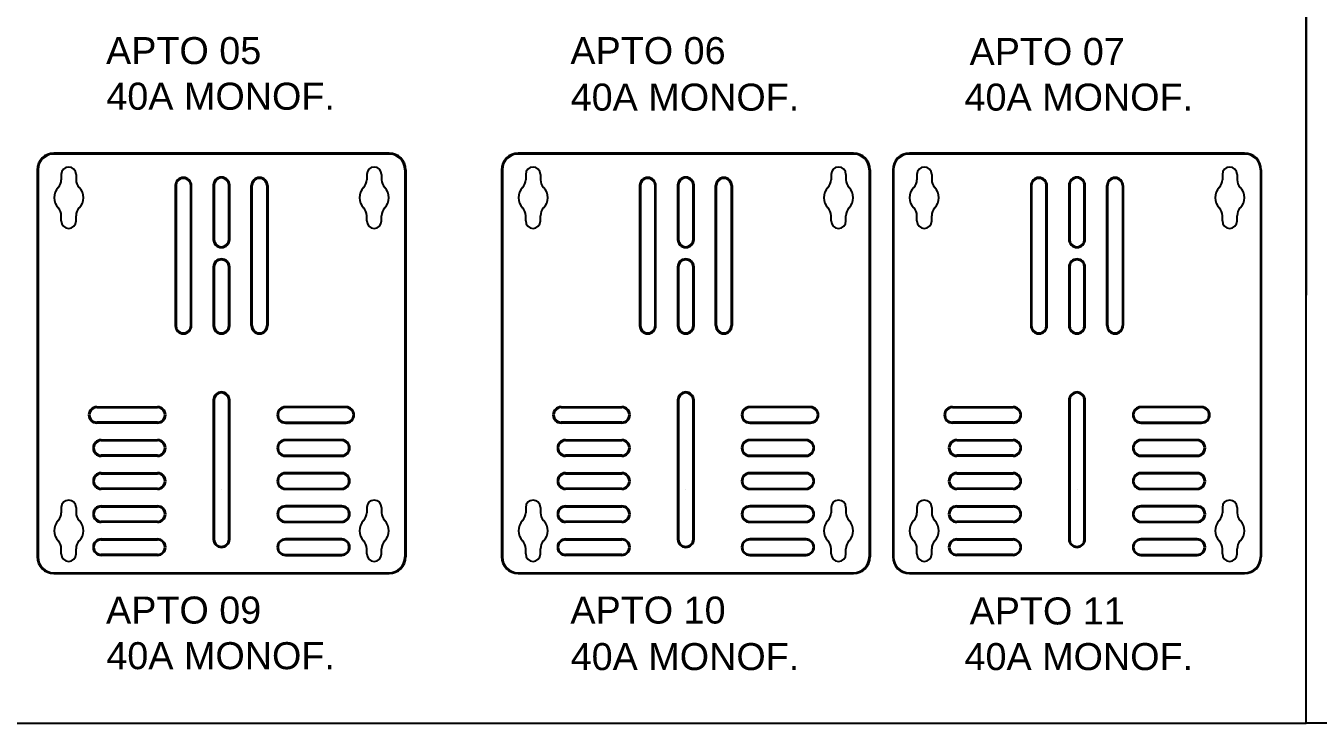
# Model space of a CAD drawing. Header units: millimetres. Extents: x 412 to 646, y 331 to 411.
# Drawn here: x 476.148 to 476.722, y 363.552 to 363.861 of the extents above; entities that cross this region are included whole.
import ezdxf

# ---------------------------------------------------------------- set-up
doc = ezdxf.new("R2010")
doc.units = ezdxf.units.MM
doc.styles.add('ARIAL', font='arial.ttf')

msp = doc.modelspace()

# ---------------------------------------------------------------- linework, layer by layer
for p, q in [((476.717017, 364.311776), (476.717017, 363.741776)), ((476.717017, 363.741776), (476.717017, 364.311776)), ((476.717017, 363.741776), (476.717017, 364.311776)), ((476.717017, 363.741776), (476.717017, 364.311776)), ((476.717017, 363.741776), (476.717017, 364.311776)), ((476.717017, 363.551776), (476.717017, 364.311776)), ((476.309668, 363.804847), (476.160768, 363.804847)), ((476.309668, 363.804447), (476.160768, 363.804447)), ((476.51591, 363.804847), (476.36701, 363.804847)), ((476.51591, 363.804447), (476.36701, 363.804447)), ((476.689668, 363.804847), (476.540768, 363.804847)), ((476.689668, 363.804447), (476.540768, 363.804447)), ((476.153368, 363.797447), (476.153368, 363.625567)), ((476.153768, 363.797447), (476.153768, 363.625567)), ((476.164098, 363.795362), (476.164098, 363.793022)), ((476.167383, 363.798647), (476.167383, 363.798647)), ((476.170668, 363.795362), (476.170668, 363.793022)), ((476.299769, 363.795362), (476.299769, 363.793022)), ((476.306339, 363.795362), (476.306339, 363.793022)), ((476.316668, 363.797447), (476.316668, 363.625567)), ((476.317068, 363.797447), (476.317068, 363.625567)), ((476.35961, 363.797447), (476.35961, 363.625567)), ((476.36001, 363.797447), (476.36001, 363.625567)), ((476.370339, 363.795362), (476.370339, 363.793022)), ((476.373624, 363.798647), (476.373624, 363.798647)), ((476.376909, 363.795362), (476.376909, 363.793022)), ((476.50601, 363.795362), (476.50601, 363.793022)), ((476.51258, 363.795362), (476.51258, 363.793022)), ((476.52291, 363.797447), (476.52291, 363.625567)), ((476.52331, 363.797447), (476.52331, 363.625567)), ((476.533368, 363.797447), (476.533368, 363.625567)), ((476.533768, 363.797447), (476.533768, 363.625567)), ((476.544098, 363.795362), (476.544098, 363.793022)), ((476.547383, 363.798647), (476.547383, 363.798647)), ((476.550668, 363.795362), (476.550668, 363.793022)), ((476.679769, 363.795362), (476.679769, 363.793022)), ((476.686339, 363.795362), (476.686339, 363.793022)), ((476.696668, 363.797447), (476.696668, 363.625567)), ((476.697068, 363.797447), (476.697068, 363.625567)), ((476.214668, 363.790397), (476.214668, 363.728247)), ((476.215068, 363.790397), (476.215068, 363.728247)), ((476.221568, 363.728247), (476.221568, 363.790397)), ((476.221968, 363.728247), (476.221968, 363.790397)), ((476.231568, 363.790547), (476.231568, 363.766547)), ((476.231968, 363.790547), (476.231968, 363.766547)), ((476.238468, 363.766547), (476.238468, 363.790547)), ((476.238868, 363.766547), (476.238868, 363.790547)), ((476.248468, 363.728247), (476.248468, 363.790397)), ((476.248868, 363.728247), (476.248868, 363.790397)), ((476.255368, 363.790397), (476.255368, 363.728247)), ((476.255768, 363.790397), (476.255768, 363.728247)), ((476.42091, 363.790397), (476.42091, 363.728247)), ((476.42131, 363.790397), (476.42131, 363.728247)), ((476.42781, 363.728247), (476.42781, 363.790397)), ((476.42821, 363.728247), (476.42821, 363.790397)), ((476.43781, 363.790547), (476.43781, 363.766547)), ((476.43821, 363.790547), (476.43821, 363.766547)), ((476.44471, 363.766547), (476.44471, 363.790547)), ((476.44511, 363.766547), (476.44511, 363.790547)), ((476.45471, 363.728247), (476.45471, 363.790397)), ((476.45511, 363.728247), (476.45511, 363.790397)), ((476.46161, 363.790397), (476.46161, 363.728247)), ((476.46201, 363.790397), (476.46201, 363.728247)), ((476.594668, 363.790397), (476.594668, 363.728247)), ((476.595068, 363.790397), (476.595068, 363.728247)), ((476.601568, 363.728247), (476.601568, 363.790397)), ((476.601968, 363.728247), (476.601968, 363.790397)), ((476.611568, 363.790547), (476.611568, 363.766547)), ((476.611968, 363.790547), (476.611968, 363.766547)), ((476.618468, 363.766547), (476.618468, 363.790547)), ((476.618868, 363.766547), (476.618868, 363.790547)), ((476.628468, 363.728247), (476.628468, 363.790397)), ((476.628868, 363.728247), (476.628868, 363.790397)), ((476.635368, 363.790397), (476.635368, 363.728247)), ((476.635768, 363.790397), (476.635768, 363.728247)), ((476.164098, 363.774732), (476.164098, 363.777071)), ((476.170668, 363.774732), (476.170668, 363.777071)), ((476.299769, 363.774732), (476.299769, 363.777071)), ((476.306339, 363.774732), (476.306339, 363.777071)), ((476.370339, 363.774732), (476.370339, 363.777071)), ((476.376909, 363.774732), (476.376909, 363.777071)), ((476.50601, 363.774732), (476.50601, 363.777071)), ((476.51258, 363.774732), (476.51258, 363.777071)), ((476.544098, 363.774732), (476.544098, 363.777071)), ((476.550668, 363.774732), (476.550668, 363.777071)), ((476.679769, 363.774732), (476.679769, 363.777071)), ((476.686339, 363.774732), (476.686339, 363.777071)), ((476.231568, 363.754247), (476.231568, 363.728247)), ((476.231968, 363.754247), (476.231968, 363.728247)), ((476.238468, 363.728247), (476.238468, 363.754247)), ((476.238868, 363.728247), (476.238868, 363.754247)), ((476.43781, 363.754247), (476.43781, 363.728247)), ((476.43821, 363.754247), (476.43821, 363.728247)), ((476.44471, 363.728247), (476.44471, 363.754247)), ((476.44511, 363.728247), (476.44511, 363.754247)), ((476.611568, 363.754247), (476.611568, 363.728247)), ((476.611968, 363.754247), (476.611968, 363.728247)), ((476.618468, 363.728247), (476.618468, 363.754247)), ((476.618868, 363.728247), (476.618868, 363.754247)), ((476.235218, 363.724997), (476.235218, 363.724997)), ((476.235218, 363.724997), (476.235218, 363.724997)), ((476.235218, 363.724997), (476.235218, 363.724997)), ((476.235218, 363.724197), (476.235218, 363.724197)), ((476.235218, 363.724197), (476.235218, 363.724197)), ((476.235218, 363.724197), (476.235218, 363.724197)), ((476.44146, 363.724997), (476.44146, 363.724997)), ((476.44146, 363.724997), (476.44146, 363.724997)), ((476.44146, 363.724997), (476.44146, 363.724997)), ((476.44146, 363.724197), (476.44146, 363.724197)), ((476.44146, 363.724197), (476.44146, 363.724197)), ((476.44146, 363.724197), (476.44146, 363.724197)), ((476.615218, 363.724997), (476.615218, 363.724997)), ((476.615218, 363.724997), (476.615218, 363.724997)), ((476.615218, 363.724997), (476.615218, 363.724997)), ((476.615218, 363.724197), (476.615218, 363.724197)), ((476.615218, 363.724197), (476.615218, 363.724197)), ((476.615218, 363.724197), (476.615218, 363.724197)), ((476.179868, 363.692267), (476.206818, 363.692267)), ((476.179868, 363.691867), (476.206818, 363.691867)), ((476.231568, 363.695147), (476.231568, 363.633447)), ((476.231968, 363.695147), (476.231968, 363.633447)), ((476.238468, 363.633447), (476.238468, 363.695147)), ((476.238868, 363.633447), (476.238868, 363.695147)), ((476.290568, 363.692267), (476.263618, 363.692267)), ((476.290568, 363.691867), (476.263618, 363.691867)), ((476.38611, 363.692267), (476.41306, 363.692267)), ((476.38611, 363.691867), (476.41306, 363.691867)), ((476.43781, 363.695147), (476.43781, 363.633447)), ((476.43821, 363.695147), (476.43821, 363.633447)), ((476.44471, 363.633447), (476.44471, 363.695147)), ((476.44511, 363.633447), (476.44511, 363.695147)), ((476.49681, 363.692267), (476.46986, 363.692267)), ((476.49681, 363.691867), (476.46986, 363.691867)), ((476.559868, 363.692267), (476.586818, 363.692267)), ((476.559868, 363.691867), (476.586818, 363.691867)), ((476.611568, 363.695147), (476.611568, 363.633447)), ((476.611968, 363.695147), (476.611968, 363.633447)), ((476.618468, 363.633447), (476.618468, 363.695147)), ((476.618868, 363.633447), (476.618868, 363.695147)), ((476.670568, 363.692267), (476.643618, 363.692267)), ((476.670568, 363.691867), (476.643618, 363.691867)), ((476.176618, 363.688617), (476.176618, 363.688617)), ((476.206818, 363.685367), (476.179868, 363.685367)), ((476.206818, 363.684967), (476.179868, 363.684967)), ((476.210068, 363.688617), (476.210068, 363.688617)), ((476.260368, 363.688617), (476.260368, 363.688617)), ((476.263618, 363.685367), (476.290568, 363.685367)), ((476.263618, 363.684967), (476.290568, 363.684967)), ((476.293818, 363.688617), (476.293818, 363.688617)), ((476.38286, 363.688617), (476.38286, 363.688617)), ((476.41306, 363.685367), (476.38611, 363.685367)), ((476.41306, 363.684967), (476.38611, 363.684967)), ((476.41631, 363.688617), (476.41631, 363.688617)), ((476.46661, 363.688617), (476.46661, 363.688617)), ((476.46986, 363.685367), (476.49681, 363.685367)), ((476.46986, 363.684967), (476.49681, 363.684967)), ((476.50006, 363.688617), (476.50006, 363.688617)), ((476.556618, 363.688617), (476.556618, 363.688617)), ((476.586818, 363.685367), (476.559868, 363.685367)), ((476.586818, 363.684967), (476.559868, 363.684967)), ((476.590068, 363.688617), (476.590068, 363.688617)), ((476.640368, 363.688617), (476.640368, 363.688617)), ((476.643618, 363.685367), (476.670568, 363.685367)), ((476.643618, 363.684967), (476.670568, 363.684967)), ((476.673818, 363.688617), (476.673818, 363.688617)), ((476.181818, 363.677587), (476.206818, 363.677587)), ((476.181818, 363.677187), (476.206818, 363.677187)), ((476.288618, 363.677587), (476.263618, 363.677587)), ((476.288618, 363.677187), (476.263618, 363.677187)), ((476.38806, 363.677587), (476.41306, 363.677587)), ((476.38806, 363.677187), (476.41306, 363.677187)), ((476.49486, 363.677587), (476.46986, 363.677587)), ((476.49486, 363.677187), (476.46986, 363.677187)), ((476.561818, 363.677587), (476.586818, 363.677587)), ((476.561818, 363.677187), (476.586818, 363.677187)), ((476.668618, 363.677587), (476.643618, 363.677587)), ((476.668618, 363.677187), (476.643618, 363.677187)), ((476.206818, 363.670687), (476.181818, 363.670687)), ((476.206818, 363.670287), (476.181818, 363.670287)), ((476.263618, 363.670687), (476.288618, 363.670687)), ((476.263618, 363.670287), (476.288618, 363.670287)), ((476.41306, 363.670687), (476.38806, 363.670687)), ((476.41306, 363.670287), (476.38806, 363.670287)), ((476.46986, 363.670687), (476.49486, 363.670687)), ((476.46986, 363.670287), (476.49486, 363.670287)), ((476.586818, 363.670687), (476.561818, 363.670687)), ((476.586818, 363.670287), (476.561818, 363.670287)), ((476.643618, 363.670687), (476.668618, 363.670687)), ((476.643618, 363.670287), (476.668618, 363.670287)), ((476.181818, 363.662907), (476.206818, 363.662907)), ((476.181818, 363.662507), (476.206818, 363.662507)), ((476.288618, 363.662907), (476.263618, 363.662907)), ((476.288618, 363.662507), (476.263618, 363.662507)), ((476.38806, 363.662907), (476.41306, 363.662907)), ((476.38806, 363.662507), (476.41306, 363.662507)), ((476.49486, 363.662907), (476.46986, 363.662907)), ((476.49486, 363.662507), (476.46986, 363.662507)), ((476.561818, 363.662907), (476.586818, 363.662907)), ((476.561818, 363.662507), (476.586818, 363.662507)), ((476.668618, 363.662907), (476.643618, 363.662907)), ((476.668618, 363.662507), (476.643618, 363.662507)), ((476.167383, 363.650797), (476.167383, 363.650797)), ((476.206818, 363.656007), (476.181818, 363.656007)), ((476.206818, 363.655607), (476.181818, 363.655607)), ((476.235218, 363.655397), (476.235218, 363.655397)), ((476.235218, 363.655397), (476.235218, 363.655397)), ((476.235218, 363.655397), (476.235218, 363.655397)), ((476.263618, 363.656007), (476.288618, 363.656007)), ((476.263618, 363.655607), (476.288618, 363.655607)), ((476.303054, 363.650797), (476.303054, 363.650797)), ((476.373624, 363.650797), (476.373624, 363.650797)), ((476.41306, 363.656007), (476.38806, 363.656007)), ((476.41306, 363.655607), (476.38806, 363.655607)), ((476.44146, 363.655397), (476.44146, 363.655397)), ((476.44146, 363.655397), (476.44146, 363.655397)), ((476.44146, 363.655397), (476.44146, 363.655397)), ((476.46986, 363.656007), (476.49486, 363.656007)), ((476.46986, 363.655607), (476.49486, 363.655607)), ((476.509295, 363.650797), (476.509295, 363.650797)), ((476.547383, 363.650797), (476.547383, 363.650797)), ((476.586818, 363.656007), (476.561818, 363.656007)), ((476.586818, 363.655607), (476.561818, 363.655607)), ((476.615218, 363.655397), (476.615218, 363.655397)), ((476.615218, 363.655397), (476.615218, 363.655397)), ((476.615218, 363.655397), (476.615218, 363.655397)), ((476.643618, 363.656007), (476.668618, 363.656007)), ((476.643618, 363.655607), (476.668618, 363.655607)), ((476.683054, 363.650797), (476.683054, 363.650797)), ((476.164098, 363.647512), (476.164098, 363.645172)), ((476.170668, 363.647512), (476.170668, 363.645172)), ((476.181818, 363.648227), (476.206818, 363.648227)), ((476.181818, 363.647827), (476.206818, 363.647827)), ((476.288618, 363.648227), (476.263618, 363.648227)), ((476.288618, 363.647827), (476.263618, 363.647827)), ((476.299769, 363.647512), (476.299769, 363.645172)), ((476.306339, 363.647512), (476.306339, 363.645172)), ((476.370339, 363.647512), (476.370339, 363.645172)), ((476.376909, 363.647512), (476.376909, 363.645172)), ((476.38806, 363.648227), (476.41306, 363.648227)), ((476.38806, 363.647827), (476.41306, 363.647827)), ((476.49486, 363.648227), (476.46986, 363.648227)), ((476.49486, 363.647827), (476.46986, 363.647827)), ((476.50601, 363.647512), (476.50601, 363.645172)), ((476.51258, 363.647512), (476.51258, 363.645172)), ((476.544098, 363.647512), (476.544098, 363.645172)), ((476.550668, 363.647512), (476.550668, 363.645172)), ((476.561818, 363.648227), (476.586818, 363.648227)), ((476.561818, 363.647827), (476.586818, 363.647827)), ((476.668618, 363.648227), (476.643618, 363.648227)), ((476.668618, 363.647827), (476.643618, 363.647827)), ((476.679769, 363.647512), (476.679769, 363.645172)), ((476.686339, 363.647512), (476.686339, 363.645172)), ((476.206818, 363.641327), (476.181818, 363.641327)), ((476.206818, 363.640927), (476.181818, 363.640927)), ((476.263618, 363.641327), (476.288618, 363.641327)), ((476.263618, 363.640927), (476.288618, 363.640927)), ((476.41306, 363.641327), (476.38806, 363.641327)), ((476.41306, 363.640927), (476.38806, 363.640927)), ((476.46986, 363.641327), (476.49486, 363.641327)), ((476.46986, 363.640927), (476.49486, 363.640927)), ((476.586818, 363.641327), (476.561818, 363.641327)), ((476.586818, 363.640927), (476.561818, 363.640927)), ((476.643618, 363.641327), (476.668618, 363.641327)), ((476.643618, 363.640927), (476.668618, 363.640927)), ((476.181818, 363.633547), (476.206818, 363.633547)), ((476.288618, 363.633547), (476.263618, 363.633547)), ((476.38806, 363.633547), (476.41306, 363.633547)), ((476.49486, 363.633547), (476.46986, 363.633547)), ((476.561818, 363.633547), (476.586818, 363.633547)), ((476.668618, 363.633547), (476.643618, 363.633547)), ((476.164098, 363.626882), (476.164098, 363.629221)), ((476.170668, 363.626882), (476.170668, 363.629221)), ((476.181818, 363.633147), (476.206818, 363.633147)), ((476.288618, 363.633147), (476.263618, 363.633147)), ((476.299769, 363.626882), (476.299769, 363.629221)), ((476.299769, 363.626882), (476.299769, 363.629221)), ((476.306339, 363.626882), (476.306339, 363.629221)), ((476.370339, 363.626882), (476.370339, 363.629221)), ((476.376909, 363.626882), (476.376909, 363.629221)), ((476.38806, 363.633147), (476.41306, 363.633147)), ((476.49486, 363.633147), (476.46986, 363.633147)), ((476.50601, 363.626882), (476.50601, 363.629221)), ((476.50601, 363.626882), (476.50601, 363.629221)), ((476.51258, 363.626882), (476.51258, 363.629221)), ((476.544098, 363.626882), (476.544098, 363.629221)), ((476.550668, 363.626882), (476.550668, 363.629221)), ((476.561818, 363.633147), (476.586818, 363.633147)), ((476.668618, 363.633147), (476.643618, 363.633147)), ((476.679769, 363.626882), (476.679769, 363.629221)), ((476.679769, 363.626882), (476.679769, 363.629221)), ((476.686339, 363.626882), (476.686339, 363.629221)), ((476.206818, 363.626647), (476.181818, 363.626647)), ((476.206818, 363.626247), (476.181818, 363.626247)), ((476.263618, 363.626647), (476.288618, 363.626647)), ((476.263618, 363.626247), (476.288618, 363.626247)), ((476.41306, 363.626647), (476.38806, 363.626647)), ((476.41306, 363.626247), (476.38806, 363.626247)), ((476.46986, 363.626647), (476.49486, 363.626647)), ((476.46986, 363.626247), (476.49486, 363.626247)), ((476.586818, 363.626647), (476.561818, 363.626647)), ((476.586818, 363.626247), (476.561818, 363.626247)), ((476.643618, 363.626647), (476.668618, 363.626647)), ((476.643618, 363.626247), (476.668618, 363.626247)), ((476.160768, 363.618567), (476.309668, 363.618567)), ((476.160768, 363.618167), (476.309668, 363.618167)), ((476.36701, 363.618567), (476.51591, 363.618567)), ((476.36701, 363.618167), (476.51591, 363.618167)), ((476.540768, 363.618567), (476.689668, 363.618567)), ((476.540768, 363.618167), (476.689668, 363.618167)), ((475.957017, 363.551776), (476.337017, 363.551776)), ((476.337017, 363.551776), (476.717017, 363.551776)), ((476.337017, 363.551776), (476.717017, 363.551776)), ((477.097017, 363.551776), (476.717017, 363.551776))]:
    msp.add_line(p, q)
for centre, radius, start, end in [((476.160768, 363.797447), 0.0074, 90, 180), ((476.160768, 363.797447), 0.007, 90, 180), ((476.309668, 363.797447), 0.0074, 0, 90), ((476.309668, 363.797447), 0.007, 0, 90), ((476.36701, 363.797447), 0.0074, 90, 180), ((476.36701, 363.797447), 0.007, 90, 180), ((476.51591, 363.797447), 0.0074, 0, 90), ((476.51591, 363.797447), 0.007, 0, 90), ((476.540768, 363.797447), 0.0074, 90, 180), ((476.540768, 363.797447), 0.007, 90, 180), ((476.689668, 363.797447), 0.0074, 0, 90), ((476.689668, 363.797447), 0.007, 0, 90), ((476.167383, 363.795362), 0.003285, 90, 180), ((476.167383, 363.795362), 0.003285, 0, 90), ((476.218318, 363.790397), 0.00365, 90, 180), ((476.218318, 363.790397), 0.00365, 0, 90), ((476.235218, 363.790547), 0.00365, 90, 180), ((476.235218, 363.790547), 0.00365, 0, 90), ((476.252118, 363.790397), 0.00365, 90, 180), ((476.252118, 363.790397), 0.00365, 0, 90), ((476.303054, 363.795362), 0.003285, 90, 180), ((476.303054, 363.795362), 0.003285, 0, 90), ((476.373624, 363.795362), 0.003285, 90, 180), ((476.373624, 363.795362), 0.003285, 0, 90), ((476.42456, 363.790397), 0.00365, 90, 180), ((476.42456, 363.790397), 0.00365, 0, 90), ((476.44146, 363.790547), 0.00365, 90, 180), ((476.44146, 363.790547), 0.00365, 0, 90), ((476.45836, 363.790397), 0.00365, 90, 180), ((476.45836, 363.790397), 0.00365, 0, 90), ((476.509295, 363.795362), 0.003285, 90, 180), ((476.509295, 363.795362), 0.003285, 0, 90), ((476.547383, 363.795362), 0.003285, 90, 180), ((476.547383, 363.795362), 0.003285, 0, 90), ((476.598318, 363.790397), 0.00365, 90, 180), ((476.598318, 363.790397), 0.00365, 0, 90), ((476.615218, 363.790547), 0.00365, 90, 180), ((476.615218, 363.790547), 0.00365, 0, 90), ((476.632118, 363.790397), 0.00365, 90, 180), ((476.632118, 363.790397), 0.00365, 0, 90), ((476.683054, 363.795362), 0.003285, 90, 180), ((476.683054, 363.795362), 0.003285, 0, 90), ((476.167383, 363.785047), 0.0065, 136.090389, 223.909611), ((476.159098, 363.793022), 0.005, 316.090389, 0), ((476.175668, 363.793022), 0.005, 180, 223.909611), ((476.167383, 363.785047), 0.0065, 316.090389, 43.909611), ((476.218318, 363.790397), 0.00325, 90, 180), ((476.218318, 363.790397), 0.00325, 0, 90), ((476.235218, 363.790547), 0.00325, 90, 180), ((476.235218, 363.790547), 0.00325, 0, 90), ((476.252118, 363.790397), 0.00325, 90, 180), ((476.252118, 363.790397), 0.00325, 0, 90), ((476.303054, 363.785047), 0.0065, 136.090389, 223.909611), ((476.294769, 363.793022), 0.005, 316.090389, 0), ((476.311339, 363.793022), 0.005, 180, 223.909611), ((476.303054, 363.785047), 0.0065, 316.090389, 43.909611), ((476.373624, 363.785047), 0.0065, 136.090389, 223.909611), ((476.365339, 363.793022), 0.005, 316.090389, 0), ((476.381909, 363.793022), 0.005, 180, 223.909611), ((476.373624, 363.785047), 0.0065, 316.090389, 43.909611), ((476.42456, 363.790397), 0.00325, 90, 180), ((476.42456, 363.790397), 0.00325, 0, 90), ((476.44146, 363.790547), 0.00325, 90, 180), ((476.44146, 363.790547), 0.00325, 0, 90), ((476.45836, 363.790397), 0.00325, 90, 180), ((476.45836, 363.790397), 0.00325, 0, 90), ((476.509295, 363.785047), 0.0065, 136.090389, 223.909611), ((476.50101, 363.793022), 0.005, 316.090389, 0), ((476.51758, 363.793022), 0.005, 180, 223.909611), ((476.509295, 363.785047), 0.0065, 316.090389, 43.909611), ((476.547383, 363.785047), 0.0065, 136.090389, 223.909611), ((476.539098, 363.793022), 0.005, 316.090389, 0), ((476.555668, 363.793022), 0.005, 180, 223.909611), ((476.547383, 363.785047), 0.0065, 316.090389, 43.909611), ((476.598318, 363.790397), 0.00325, 90, 180), ((476.598318, 363.790397), 0.00325, 0, 90), ((476.615218, 363.790547), 0.00325, 90, 180), ((476.615218, 363.790547), 0.00325, 0, 90), ((476.632118, 363.790397), 0.00325, 90, 180), ((476.632118, 363.790397), 0.00325, 0, 90), ((476.683054, 363.785047), 0.0065, 136.090389, 223.909611), ((476.674769, 363.793022), 0.005, 316.090389, 0), ((476.691339, 363.793022), 0.005, 180, 223.909611), ((476.683054, 363.785047), 0.0065, 316.090389, 43.909611), ((476.159098, 363.777071), 0.005, 0, 43.909611), ((476.175668, 363.777071), 0.005, 136.090389, 180), ((476.294769, 363.777071), 0.005, 0, 43.909611), ((476.311339, 363.777071), 0.005, 136.090389, 180), ((476.365339, 363.777071), 0.005, 0, 43.909611), ((476.381909, 363.777071), 0.005, 136.090389, 180), ((476.50101, 363.777071), 0.005, 0, 43.909611), ((476.51758, 363.777071), 0.005, 136.090389, 180), ((476.539098, 363.777071), 0.005, 0, 43.909611), ((476.555668, 363.777071), 0.005, 136.090389, 180), ((476.674769, 363.777071), 0.005, 0, 43.909611), ((476.691339, 363.777071), 0.005, 136.090389, 180), ((476.167383, 363.774732), 0.003285, 180, 270), ((476.167383, 363.774732), 0.003285, 270, 0), ((476.303054, 363.774732), 0.003285, 180, 270), ((476.303054, 363.774732), 0.003285, 270, 0), ((476.373624, 363.774732), 0.003285, 180, 270), ((476.373624, 363.774732), 0.003285, 270, 0), ((476.509295, 363.774732), 0.003285, 180, 270), ((476.509295, 363.774732), 0.003285, 270, 0), ((476.547383, 363.774732), 0.003285, 180, 270), ((476.547383, 363.774732), 0.003285, 270, 0), ((476.683054, 363.774732), 0.003285, 180, 270), ((476.683054, 363.774732), 0.003285, 270, 0), ((476.235218, 363.766547), 0.00365, 180, 270), ((476.235218, 363.766547), 0.00325, 180, 270), ((476.235218, 363.766547), 0.00325, 270, 0), ((476.235218, 363.766547), 0.00365, 270, 0), ((476.44146, 363.766547), 0.00365, 180, 270), ((476.44146, 363.766547), 0.00325, 180, 270), ((476.44146, 363.766547), 0.00325, 270, 0), ((476.44146, 363.766547), 0.00365, 270, 0), ((476.615218, 363.766547), 0.00365, 180, 270), ((476.615218, 363.766547), 0.00325, 180, 270), ((476.615218, 363.766547), 0.00325, 270, 0), ((476.615218, 363.766547), 0.00365, 270, 0), ((476.235218, 363.754247), 0.00365, 90, 180), ((476.235218, 363.754247), 0.00325, 90, 180), ((476.235218, 363.754247), 0.00365, 0, 90), ((476.235218, 363.754247), 0.00325, 0, 90), ((476.44146, 363.754247), 0.00365, 90, 180), ((476.44146, 363.754247), 0.00325, 90, 180), ((476.44146, 363.754247), 0.00365, 0, 90), ((476.44146, 363.754247), 0.00325, 0, 90), ((476.615218, 363.754247), 0.00365, 90, 180), ((476.615218, 363.754247), 0.00325, 90, 180), ((476.615218, 363.754247), 0.00365, 0, 90), ((476.615218, 363.754247), 0.00325, 0, 90), ((476.218318, 363.728247), 0.00365, 180, 270), ((476.218318, 363.728247), 0.00325, 180, 270), ((476.218318, 363.728247), 0.00325, 270, 0), ((476.218318, 363.728247), 0.00365, 270, 0), ((476.235218, 363.728247), 0.00365, 180, 270), ((476.235218, 363.728247), 0.00325, 180, 270), ((476.235218, 363.728247), 0.00365, 270, 0), ((476.235218, 363.728247), 0.00325, 270, 0), ((476.252118, 363.728247), 0.00365, 180, 270), ((476.252118, 363.728247), 0.00325, 180, 270), ((476.252118, 363.728247), 0.00325, 270, 0), ((476.252118, 363.728247), 0.00365, 270, 0), ((476.42456, 363.728247), 0.00365, 180, 270), ((476.42456, 363.728247), 0.00325, 180, 270), ((476.42456, 363.728247), 0.00325, 270, 0), ((476.42456, 363.728247), 0.00365, 270, 0), ((476.44146, 363.728247), 0.00365, 180, 270), ((476.44146, 363.728247), 0.00325, 180, 270), ((476.44146, 363.728247), 0.00365, 270, 0), ((476.44146, 363.728247), 0.00325, 270, 0), ((476.45836, 363.728247), 0.00365, 180, 270), ((476.45836, 363.728247), 0.00325, 180, 270), ((476.45836, 363.728247), 0.00325, 270, 0), ((476.45836, 363.728247), 0.00365, 270, 0), ((476.598318, 363.728247), 0.00365, 180, 270), ((476.598318, 363.728247), 0.00325, 180, 270), ((476.598318, 363.728247), 0.00325, 270, 0), ((476.598318, 363.728247), 0.00365, 270, 0), ((476.615218, 363.728247), 0.00365, 180, 270), ((476.615218, 363.728247), 0.00325, 180, 270), ((476.615218, 363.728247), 0.00365, 270, 0), ((476.615218, 363.728247), 0.00325, 270, 0), ((476.632118, 363.728247), 0.00365, 180, 270), ((476.632118, 363.728247), 0.00325, 180, 270), ((476.632118, 363.728247), 0.00325, 270, 0), ((476.632118, 363.728247), 0.00365, 270, 0), ((476.235218, 363.695147), 0.00365, 90, 180), ((476.235218, 363.695147), 0.00325, 90, 180), ((476.235218, 363.695147), 0.00365, 0, 90), ((476.235218, 363.695147), 0.00325, 0, 90), ((476.44146, 363.695147), 0.00365, 90, 180), ((476.44146, 363.695147), 0.00325, 90, 180), ((476.44146, 363.695147), 0.00365, 0, 90), ((476.44146, 363.695147), 0.00325, 0, 90), ((476.615218, 363.695147), 0.00365, 90, 180), ((476.615218, 363.695147), 0.00325, 90, 180), ((476.615218, 363.695147), 0.00365, 0, 90), ((476.615218, 363.695147), 0.00325, 0, 90), ((476.179868, 363.688617), 0.00365, 90, 180), ((476.179868, 363.688617), 0.00325, 90, 180), ((476.206818, 363.688617), 0.00365, 0, 90), ((476.206818, 363.688617), 0.00325, 0, 90), ((476.263618, 363.688617), 0.00365, 90, 180), ((476.263618, 363.688617), 0.00325, 90, 180), ((476.290568, 363.688617), 0.00365, 0, 90), ((476.290568, 363.688617), 0.00325, 0, 90), ((476.38611, 363.688617), 0.00365, 90, 180), ((476.38611, 363.688617), 0.00325, 90, 180), ((476.41306, 363.688617), 0.00365, 0, 90), ((476.41306, 363.688617), 0.00325, 0, 90), ((476.46986, 363.688617), 0.00365, 90, 180), ((476.46986, 363.688617), 0.00325, 90, 180), ((476.49681, 363.688617), 0.00365, 0, 90), ((476.49681, 363.688617), 0.00325, 0, 90), ((476.559868, 363.688617), 0.00365, 90, 180), ((476.559868, 363.688617), 0.00325, 90, 180), ((476.586818, 363.688617), 0.00365, 0, 90), ((476.586818, 363.688617), 0.00325, 0, 90), ((476.643618, 363.688617), 0.00365, 90, 180), ((476.643618, 363.688617), 0.00325, 90, 180), ((476.670568, 363.688617), 0.00365, 0, 90), ((476.670568, 363.688617), 0.00325, 0, 90), ((476.179868, 363.688617), 0.00365, 180, 270), ((476.179868, 363.688617), 0.00325, 180, 270), ((476.206818, 363.688617), 0.00325, 270, 0), ((476.206818, 363.688617), 0.00365, 270, 0), ((476.263618, 363.688617), 0.00365, 180, 270), ((476.263618, 363.688617), 0.00325, 180, 270), ((476.290568, 363.688617), 0.00365, 270, 0), ((476.290568, 363.688617), 0.00325, 270, 0), ((476.38611, 363.688617), 0.00365, 180, 270), ((476.38611, 363.688617), 0.00325, 180, 270), ((476.41306, 363.688617), 0.00325, 270, 0), ((476.41306, 363.688617), 0.00365, 270, 0), ((476.46986, 363.688617), 0.00365, 180, 270), ((476.46986, 363.688617), 0.00325, 180, 270), ((476.49681, 363.688617), 0.00365, 270, 0), ((476.49681, 363.688617), 0.00325, 270, 0), ((476.559868, 363.688617), 0.00365, 180, 270), ((476.559868, 363.688617), 0.00325, 180, 270), ((476.586818, 363.688617), 0.00325, 270, 0), ((476.586818, 363.688617), 0.00365, 270, 0), ((476.643618, 363.688617), 0.00365, 180, 270), ((476.643618, 363.688617), 0.00325, 180, 270), ((476.670568, 363.688617), 0.00365, 270, 0), ((476.670568, 363.688617), 0.00325, 270, 0), ((476.181818, 363.673937), 0.00365, 90, 180), ((476.181818, 363.673937), 0.00365, 180, 270), ((476.181818, 363.673937), 0.00325, 90, 180), ((476.181818, 363.673937), 0.00325, 180, 270), ((476.206818, 363.673937), 0.00365, 0, 90), ((476.206818, 363.673937), 0.00325, 0, 90), ((476.206818, 363.673937), 0.00365, 270, 0), ((476.206818, 363.673937), 0.00325, 270, 0), ((476.263618, 363.673937), 0.00365, 90, 180), ((476.263618, 363.673937), 0.00365, 180, 270), ((476.263618, 363.673937), 0.00325, 90, 180), ((476.263618, 363.673937), 0.00325, 180, 270), ((476.288618, 363.673937), 0.00365, 0, 90), ((476.288618, 363.673937), 0.00325, 0, 90), ((476.288618, 363.673937), 0.00365, 270, 0), ((476.288618, 363.673937), 0.00325, 270, 0), ((476.38806, 363.673937), 0.00365, 90, 180), ((476.38806, 363.673937), 0.00365, 180, 270), ((476.38806, 363.673937), 0.00325, 90, 180), ((476.38806, 363.673937), 0.00325, 180, 270), ((476.41306, 363.673937), 0.00365, 0, 90), ((476.41306, 363.673937), 0.00325, 0, 90), ((476.41306, 363.673937), 0.00365, 270, 0), ((476.41306, 363.673937), 0.00325, 270, 0), ((476.46986, 363.673937), 0.00365, 90, 180), ((476.46986, 363.673937), 0.00365, 180, 270), ((476.46986, 363.673937), 0.00325, 90, 180), ((476.46986, 363.673937), 0.00325, 180, 270), ((476.49486, 363.673937), 0.00365, 0, 90), ((476.49486, 363.673937), 0.00325, 0, 90), ((476.49486, 363.673937), 0.00365, 270, 0), ((476.49486, 363.673937), 0.00325, 270, 0), ((476.561818, 363.673937), 0.00365, 90, 180), ((476.561818, 363.673937), 0.00365, 180, 270), ((476.561818, 363.673937), 0.00325, 90, 180), ((476.561818, 363.673937), 0.00325, 180, 270), ((476.586818, 363.673937), 0.00365, 0, 90), ((476.586818, 363.673937), 0.00325, 0, 90), ((476.586818, 363.673937), 0.00365, 270, 0), ((476.586818, 363.673937), 0.00325, 270, 0), ((476.643618, 363.673937), 0.00365, 90, 180), ((476.643618, 363.673937), 0.00365, 180, 270), ((476.643618, 363.673937), 0.00325, 90, 180), ((476.643618, 363.673937), 0.00325, 180, 270), ((476.668618, 363.673937), 0.00365, 0, 90), ((476.668618, 363.673937), 0.00325, 0, 90), ((476.668618, 363.673937), 0.00365, 270, 0), ((476.668618, 363.673937), 0.00325, 270, 0), ((476.181818, 363.659257), 0.00365, 90, 180), ((476.181818, 363.659257), 0.00325, 90, 180), ((476.206818, 363.659257), 0.00365, 0, 90), ((476.206818, 363.659257), 0.00325, 0, 90), ((476.263618, 363.659257), 0.00365, 90, 180), ((476.263618, 363.659257), 0.00325, 90, 180), ((476.288618, 363.659257), 0.00365, 0, 90), ((476.288618, 363.659257), 0.00325, 0, 90), ((476.38806, 363.659257), 0.00365, 90, 180), ((476.38806, 363.659257), 0.00325, 90, 180), ((476.41306, 363.659257), 0.00365, 0, 90), ((476.41306, 363.659257), 0.00325, 0, 90), ((476.46986, 363.659257), 0.00365, 90, 180), ((476.46986, 363.659257), 0.00325, 90, 180), ((476.49486, 363.659257), 0.00365, 0, 90), ((476.49486, 363.659257), 0.00325, 0, 90), ((476.561818, 363.659257), 0.00365, 90, 180), ((476.561818, 363.659257), 0.00325, 90, 180), ((476.586818, 363.659257), 0.00365, 0, 90), ((476.586818, 363.659257), 0.00325, 0, 90), ((476.643618, 363.659257), 0.00365, 90, 180), ((476.643618, 363.659257), 0.00325, 90, 180), ((476.668618, 363.659257), 0.00365, 0, 90), ((476.668618, 363.659257), 0.00325, 0, 90), ((476.181818, 363.659257), 0.00365, 180, 270), ((476.181818, 363.659257), 0.00325, 180, 270), ((476.206818, 363.659257), 0.00325, 270, 0), ((476.206818, 363.659257), 0.00365, 270, 0), ((476.263618, 363.659257), 0.00365, 180, 270), ((476.263618, 363.659257), 0.00325, 180, 270), ((476.288618, 363.659257), 0.00325, 270, 0), ((476.288618, 363.659257), 0.00365, 270, 0), ((476.38806, 363.659257), 0.00365, 180, 270), ((476.38806, 363.659257), 0.00325, 180, 270), ((476.41306, 363.659257), 0.00325, 270, 0), ((476.41306, 363.659257), 0.00365, 270, 0), ((476.46986, 363.659257), 0.00365, 180, 270), ((476.46986, 363.659257), 0.00325, 180, 270), ((476.49486, 363.659257), 0.00325, 270, 0), ((476.49486, 363.659257), 0.00365, 270, 0), ((476.561818, 363.659257), 0.00365, 180, 270), ((476.561818, 363.659257), 0.00325, 180, 270), ((476.586818, 363.659257), 0.00325, 270, 0), ((476.586818, 363.659257), 0.00365, 270, 0), ((476.643618, 363.659257), 0.00365, 180, 270), ((476.643618, 363.659257), 0.00325, 180, 270), ((476.668618, 363.659257), 0.00325, 270, 0), ((476.668618, 363.659257), 0.00365, 270, 0), ((476.167383, 363.647512), 0.003285, 90, 180), ((476.167383, 363.647512), 0.003285, 0, 90), ((476.303054, 363.647512), 0.003285, 90, 180), ((476.303054, 363.647512), 0.003285, 0, 90), ((476.373624, 363.647512), 0.003285, 90, 180), ((476.373624, 363.647512), 0.003285, 0, 90), ((476.509295, 363.647512), 0.003285, 90, 180), ((476.509295, 363.647512), 0.003285, 0, 90), ((476.547383, 363.647512), 0.003285, 90, 180), ((476.547383, 363.647512), 0.003285, 0, 90), ((476.683054, 363.647512), 0.003285, 90, 180), ((476.683054, 363.647512), 0.003285, 0, 90), ((476.159098, 363.645172), 0.005, 316.090389, 0), ((476.175668, 363.645172), 0.005, 180, 223.909611), ((476.181818, 363.644577), 0.00365, 90, 180), ((476.181818, 363.644577), 0.00325, 90, 180), ((476.206818, 363.644577), 0.00365, 0, 90), ((476.206818, 363.644577), 0.00325, 0, 90), ((476.263618, 363.644577), 0.00365, 90, 180), ((476.263618, 363.644577), 0.00325, 90, 180), ((476.288618, 363.644577), 0.00365, 0, 90), ((476.288618, 363.644577), 0.00325, 0, 90), ((476.294769, 363.645172), 0.005, 316.090389, 0), ((476.311339, 363.645172), 0.005, 180, 223.909611), ((476.365339, 363.645172), 0.005, 316.090389, 0), ((476.381909, 363.645172), 0.005, 180, 223.909611), ((476.38806, 363.644577), 0.00365, 90, 180), ((476.38806, 363.644577), 0.00325, 90, 180), ((476.41306, 363.644577), 0.00365, 0, 90), ((476.41306, 363.644577), 0.00325, 0, 90), ((476.46986, 363.644577), 0.00365, 90, 180), ((476.46986, 363.644577), 0.00325, 90, 180), ((476.49486, 363.644577), 0.00365, 0, 90), ((476.49486, 363.644577), 0.00325, 0, 90), ((476.50101, 363.645172), 0.005, 316.090389, 0), ((476.51758, 363.645172), 0.005, 180, 223.909611), ((476.539098, 363.645172), 0.005, 316.090389, 0), ((476.555668, 363.645172), 0.005, 180, 223.909611), ((476.561818, 363.644577), 0.00365, 90, 180), ((476.561818, 363.644577), 0.00325, 90, 180), ((476.586818, 363.644577), 0.00365, 0, 90), ((476.586818, 363.644577), 0.00325, 0, 90), ((476.643618, 363.644577), 0.00365, 90, 180), ((476.643618, 363.644577), 0.00325, 90, 180), ((476.668618, 363.644577), 0.00365, 0, 90), ((476.668618, 363.644577), 0.00325, 0, 90), ((476.674769, 363.645172), 0.005, 316.090389, 0), ((476.691339, 363.645172), 0.005, 180, 223.909611), ((476.167383, 363.637197), 0.0065, 136.090389, 223.909611), ((476.167383, 363.637197), 0.0065, 316.090389, 43.909611), ((476.181818, 363.644577), 0.00365, 180, 270), ((476.181818, 363.644577), 0.00325, 180, 270), ((476.206818, 363.644577), 0.00325, 270, 0), ((476.206818, 363.644577), 0.00365, 270, 0), ((476.263618, 363.644577), 0.00365, 180, 270), ((476.263618, 363.644577), 0.00325, 180, 270), ((476.288618, 363.644577), 0.00325, 270, 0), ((476.288618, 363.644577), 0.00365, 270, 0), ((476.303054, 363.637197), 0.0065, 136.090389, 223.909611), ((476.303054, 363.637197), 0.0065, 316.090389, 43.909611), ((476.373624, 363.637197), 0.0065, 136.090389, 223.909611), ((476.373624, 363.637197), 0.0065, 316.090389, 43.909611), ((476.38806, 363.644577), 0.00365, 180, 270), ((476.38806, 363.644577), 0.00325, 180, 270), ((476.41306, 363.644577), 0.00325, 270, 0), ((476.41306, 363.644577), 0.00365, 270, 0), ((476.46986, 363.644577), 0.00365, 180, 270), ((476.46986, 363.644577), 0.00325, 180, 270), ((476.49486, 363.644577), 0.00325, 270, 0), ((476.49486, 363.644577), 0.00365, 270, 0), ((476.509295, 363.637197), 0.0065, 136.090389, 223.909611), ((476.509295, 363.637197), 0.0065, 316.090389, 43.909611), ((476.547383, 363.637197), 0.0065, 136.090389, 223.909611), ((476.547383, 363.637197), 0.0065, 316.090389, 43.909611), ((476.561818, 363.644577), 0.00365, 180, 270), ((476.561818, 363.644577), 0.00325, 180, 270), ((476.586818, 363.644577), 0.00325, 270, 0), ((476.586818, 363.644577), 0.00365, 270, 0), ((476.643618, 363.644577), 0.00365, 180, 270), ((476.643618, 363.644577), 0.00325, 180, 270), ((476.668618, 363.644577), 0.00325, 270, 0), ((476.668618, 363.644577), 0.00365, 270, 0), ((476.683054, 363.637197), 0.0065, 136.090389, 223.909611), ((476.683054, 363.637197), 0.0065, 316.090389, 43.909611), ((476.181818, 363.629897), 0.00365, 90, 180), ((476.206818, 363.629897), 0.00365, 0, 90), ((476.235218, 363.633447), 0.00365, 180, 270), ((476.235218, 363.633447), 0.00325, 180, 270), ((476.235218, 363.633447), 0.00325, 270, 0), ((476.235218, 363.633447), 0.00365, 270, 0), ((476.263618, 363.629897), 0.00365, 90, 180), ((476.288618, 363.629897), 0.00365, 0, 90), ((476.38806, 363.629897), 0.00365, 90, 180), ((476.41306, 363.629897), 0.00365, 0, 90), ((476.44146, 363.633447), 0.00365, 180, 270), ((476.44146, 363.633447), 0.00325, 180, 270), ((476.44146, 363.633447), 0.00325, 270, 0), ((476.44146, 363.633447), 0.00365, 270, 0), ((476.46986, 363.629897), 0.00365, 90, 180), ((476.49486, 363.629897), 0.00365, 0, 90), ((476.561818, 363.629897), 0.00365, 90, 180), ((476.586818, 363.629897), 0.00365, 0, 90), ((476.615218, 363.633447), 0.00365, 180, 270), ((476.615218, 363.633447), 0.00325, 180, 270), ((476.615218, 363.633447), 0.00325, 270, 0), ((476.615218, 363.633447), 0.00365, 270, 0), ((476.643618, 363.629897), 0.00365, 90, 180), ((476.668618, 363.629897), 0.00365, 0, 90), ((476.159098, 363.629221), 0.005, 0, 43.909611), ((476.175668, 363.629221), 0.005, 136.090389, 180), ((476.181818, 363.629897), 0.00365, 180, 270), ((476.181818, 363.629897), 0.00325, 90, 180), ((476.181818, 363.629897), 0.00325, 180, 270), ((476.206818, 363.629897), 0.00325, 0, 90), ((476.206818, 363.629897), 0.00325, 270, 0), ((476.206818, 363.629897), 0.00365, 270, 0), ((476.263618, 363.629897), 0.00365, 180, 270), ((476.263618, 363.629897), 0.00325, 90, 180), ((476.263618, 363.629897), 0.00325, 180, 270), ((476.288618, 363.629897), 0.00325, 0, 90), ((476.288618, 363.629897), 0.00325, 270, 0), ((476.288618, 363.629897), 0.00365, 270, 0), ((476.294769, 363.629221), 0.005, 0, 43.909611), ((476.311339, 363.629221), 0.005, 136.090389, 180), ((476.365339, 363.629221), 0.005, 0, 43.909611), ((476.381909, 363.629221), 0.005, 136.090389, 180), ((476.38806, 363.629897), 0.00365, 180, 270), ((476.38806, 363.629897), 0.00325, 90, 180), ((476.38806, 363.629897), 0.00325, 180, 270), ((476.41306, 363.629897), 0.00325, 0, 90), ((476.41306, 363.629897), 0.00325, 270, 0), ((476.41306, 363.629897), 0.00365, 270, 0), ((476.46986, 363.629897), 0.00365, 180, 270), ((476.46986, 363.629897), 0.00325, 90, 180), ((476.46986, 363.629897), 0.00325, 180, 270), ((476.49486, 363.629897), 0.00325, 0, 90), ((476.49486, 363.629897), 0.00325, 270, 0), ((476.49486, 363.629897), 0.00365, 270, 0), ((476.50101, 363.629221), 0.005, 0, 43.909611), ((476.51758, 363.629221), 0.005, 136.090389, 180), ((476.539098, 363.629221), 0.005, 0, 43.909611), ((476.555668, 363.629221), 0.005, 136.090389, 180), ((476.561818, 363.629897), 0.00365, 180, 270), ((476.561818, 363.629897), 0.00325, 90, 180), ((476.561818, 363.629897), 0.00325, 180, 270), ((476.586818, 363.629897), 0.00325, 0, 90), ((476.586818, 363.629897), 0.00325, 270, 0), ((476.586818, 363.629897), 0.00365, 270, 0), ((476.643618, 363.629897), 0.00365, 180, 270), ((476.643618, 363.629897), 0.00325, 90, 180), ((476.643618, 363.629897), 0.00325, 180, 270), ((476.668618, 363.629897), 0.00325, 0, 90), ((476.668618, 363.629897), 0.00325, 270, 0), ((476.668618, 363.629897), 0.00365, 270, 0), ((476.674769, 363.629221), 0.005, 0, 43.909611), ((476.691339, 363.629221), 0.005, 136.090389, 180), ((476.160768, 363.625567), 0.0074, 180, 270), ((476.160768, 363.625567), 0.007, 180, 270), ((476.167383, 363.626882), 0.003285, 180, 270), ((476.167383, 363.626882), 0.003285, 270, 0), ((476.303054, 363.626882), 0.003285, 180, 270), ((476.303054, 363.626882), 0.003285, 270, 0), ((476.309668, 363.625567), 0.007, 270, 0), ((476.309668, 363.625567), 0.0074, 270, 0), ((476.36701, 363.625567), 0.0074, 180, 270), ((476.36701, 363.625567), 0.007, 180, 270), ((476.373624, 363.626882), 0.003285, 180, 270), ((476.373624, 363.626882), 0.003285, 270, 0), ((476.509295, 363.626882), 0.003285, 180, 270), ((476.509295, 363.626882), 0.003285, 270, 0), ((476.51591, 363.625567), 0.007, 270, 0), ((476.51591, 363.625567), 0.0074, 270, 0), ((476.540768, 363.625567), 0.0074, 180, 270), ((476.540768, 363.625567), 0.007, 180, 270), ((476.547383, 363.626882), 0.003285, 180, 270), ((476.547383, 363.626882), 0.003285, 270, 0), ((476.683054, 363.626882), 0.003285, 180, 270), ((476.683054, 363.626882), 0.003285, 270, 0), ((476.689668, 363.625567), 0.007, 270, 0), ((476.689668, 363.625567), 0.0074, 270, 0)]:
    msp.add_arc(centre, radius, start, end)

# ---------------------------------------------------------------- texts
at = {"style": 'ARIAL'}
for s, p in [('APTO 05', (476.183961, 363.844356)), ('APTO 06', (476.390202, 363.844356)), ('APTO 07', (476.567507, 363.843956)), ('40A MONOF.', (476.184086, 363.824107)), ('40A MONOF.', (476.390327, 363.823707)), ('40A MONOF.', (476.565266, 363.823707)), ('APTO 09', (476.183961, 363.595979)), ('APTO 10', (476.390202, 363.595979)), ('APTO 11', (476.567507, 363.595579)), ('40A MONOF.', (476.184086, 363.575729)), ('40A MONOF.', (476.390327, 363.575329)), ('40A MONOF.', (476.565266, 363.575329))]:
    msp.add_text(s, height=0.012, dxfattribs=at).set_placement(p)

doc.saveas('drawing.dxf')
